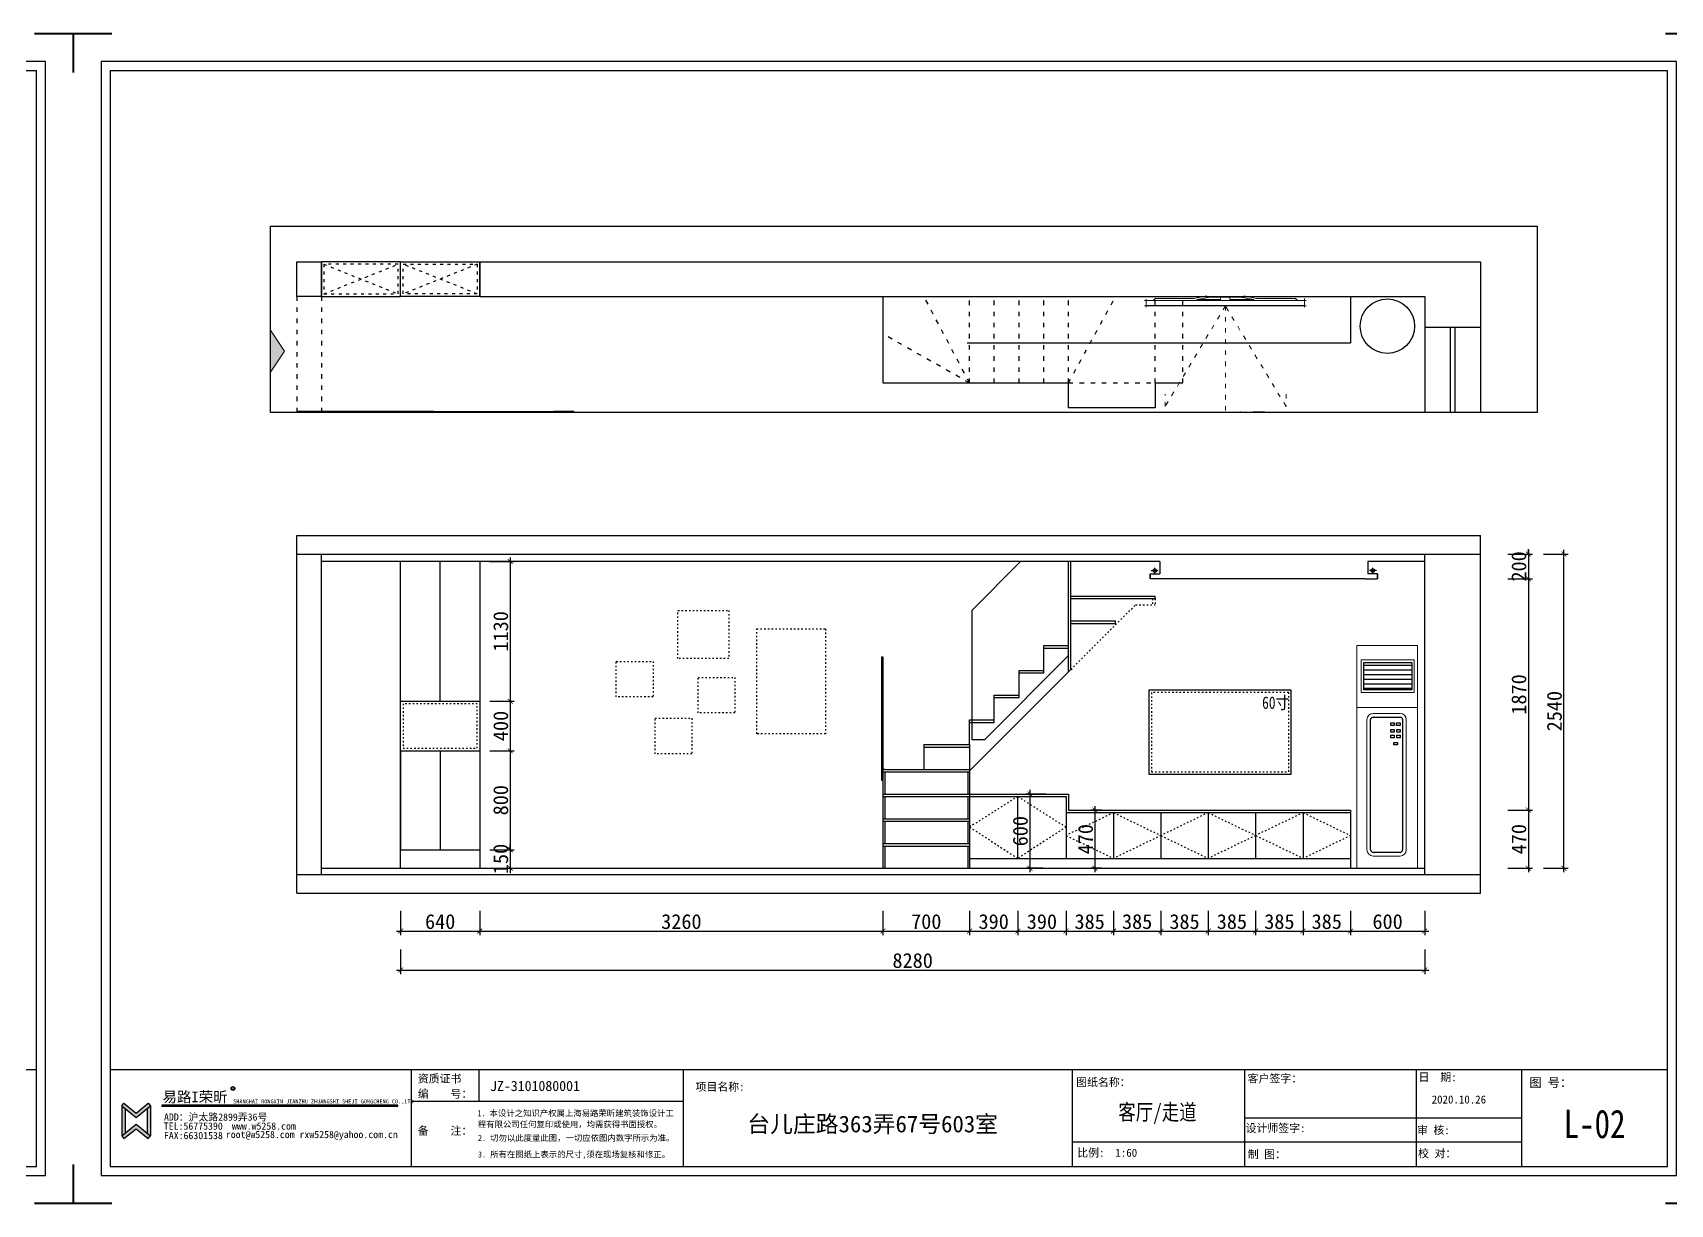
# Model space of a CAD drawing. Header units: millimetres. Extents: x -58733 to 427521, y -235734 to 553534.
# Drawn here: x 400814 to 414053, y -205710 to -196240 of the extents above; entities that cross this region are included whole.
import ezdxf
from ezdxf.xclip import XClip

# ---------------------------------------------------------------- set-up
doc = ezdxf.new("R2010")
doc.units = ezdxf.units.MM
doc.header["$XCLIPFRAME"] = 0
doc.linetypes.add('ACAD_ISO03W100', pattern=[30, 12, -18])
for name, color, linetype in [('00-墙体', 7, 'Continuous'), ('02-活动家具', 1, 'Continuous'), ('图框', 251, 'Continuous'), ('目录文字', 8, 'Continuous')]:
    doc.layers.add(name, color=color, linetype=linetype)
for name, color, linetype, lineweight in [('0－图框', 8, 'Continuous', 0), ('P★10 文字说明', 32, 'Continuous', 0), ('P－墙体', 255, 'Continuous', 15), ('P－标注文字', 4, 'Continuous', 15), ('墙体', 7, 'Continuous', 30), ('立面内线', 1, 'Continuous', 18)]:
    doc.layers.add(name, color=color, linetype=linetype, lineweight=lineweight)
doc.styles.add('-仿宋_GB2312', font='simsun.ttc', dxfattribs={"width": 0.8})
doc.styles.get("Standard").update_dxf_attribs({"font": 'simsun.ttc'})
doc.styles.add('YQ_DIM', font='SUPEROS.SHX', dxfattribs={"width": 0.8, "bigfont": 'HZDX.SHX'})
doc.styles.add('宋体', font='simsun.ttc', dxfattribs={"height": 120})
doc.styles.add('编号', font='ARCHSTYL.SHX', dxfattribs={"width": 0.8})
doc.styles.add('英文', font='simhei.ttf')
doc.styles.add('黑体', font='simhei.ttf')
doc.dimstyles.new('1', dxfattribs={"dimscale": 33, "dimtxt": 3, "dimasz": 1.2, "dimexe": 1, "dimexo": 1, "dimgap": 0.5, "dimtad": 1, "dimdec": 0, "dimrnd": 5, "dimdsep": 46, "dimtxsty": '宋体', "dimblk": 'ARCHTICK', "dimcen": 0.5, "dimdle": 1, "dimclrd": 251, "dimclre": 252, "dimclrt": 2, "dimadec": 0, "dimazin": 0, "dimtfac": 1, "dimtdec": 0, "dimtix": 1, "dimtmove": 2, "dimatfit": 3, "dimldrblk": 'DOT', "dimfxl": 5, "dimfxlon": 1, "dimlwd": -1, "dimlwe": -1, "dimarcsym": 0})

# ---------------------------------------------------------------- blocks, each defined once
blk = doc.blocks.new('A$C79D64CA1')
at = {"layer": '0－图框'}
blk.add_hatch(color=6, dxfattribs=at).paths.add_polyline_path([(378, 227), (284, 227), (284, 151), (95, 151), (95, 227), (0, 227), (189, 353)])
at = {"layer": '0－图框', "color": 6}
for p, q in [((189, 353), (0, 227)), ((378, 227), (189, 353)), ((95, 227), (0, 227)), ((378, 227), (284, 227))]:
    blk.add_line(p, q, dxfattribs=at)
blk.add_lwpolyline([(95, 227), (95, 151), (284, 151), (284, 227)], dxfattribs=at)
for points in [[(284, 120), (95, 120), (95, 69), (284, 69)], [(284, 38), (95, 38), (95, 0), (284, 0)]]:
    blk.add_lwpolyline(points, close=True, dxfattribs=at)
blk = doc.blocks.new('gsdfgfsdg')
at = {"layer": '0－图框', "color": 7, "xscale": -1, "rotation": 270}
blk.add_blockref('A$C79D64CA1', (-31077, -43831), dxfattribs=at)
at = {"layer": '0－图框', "color": 7, "insert": (-31178, -43656), "char_height": 125, "width": 1449.58, "attachment_point": 5, "rotation": 270}
blk.add_mtext('{\\fArial|b0|i0|c0|p32;Entrance}', dxfattribs=at)
blk = doc.blocks.new('zw$D427')
at = {"lineweight": 15}
for p, q in [((69, 1810), (0, 1810)), ((0, 1765), (1307, 1765)), ((12, 1819), (12, 1754)), ((69, 1810), (90, 1828)), ((80, 1825), (399, 1825)), ((502, 1847), (399, 1825)), ((801, 1847), (905, 1825)), ((1224, 1825), (905, 1825)), ((1235, 1810), (1214, 1828)), ((1307, 1810), (1235, 1810)), ((1292, 1755), (1292, 1824))]:
    blk.add_line(p, q, dxfattribs=at)
at = {"color": 251, "lineweight": 5, "true_color": 0x5a5a5a}
for p, q in [((1292, 1769), (12, 1769)), ((1235, 1810), (69, 1810)), ((422, 1816), (532, 1837)), ((614, 1816), (422, 1816)), ((532, 1837), (772, 1837)), ((614, 1837), (614, 1816)), ((690, 1816), (690, 1837)), ((882, 1816), (690, 1816)), ((772, 1837), (882, 1816))]:
    blk.add_line(p, q, dxfattribs=at)
at = {"color": 250, "linetype": 'ACAD_ISO03W100', "lineweight": 0, "ltscale": 3}
for points in [[(1143, 1053), (1143, 953), (653, 1765), (166, 952), (166, 1052)], [(653, 1765), (653, 0), (586, 150)], [(653, 0), (721, 150)]]:
    blk.add_lwpolyline(points, dxfattribs=at)
at = {"lineweight": 15}
blk.add_lwpolyline([(831, 1842), (652, 1842), (473, 1842)], dxfattribs=at)
blk = doc.blocks.new('家具布置图')
for p, q in [((165474.7, -200360.6), (165474.7, -192270.6)), ((165474.7, -192270.6), (166004.7, -192270.6)), ((166004.7, -192720.6), (166004.7, -192270.6)), ((165754.7, -200360.6), (165754.7, -192720.6)), ((165754.7, -192720.6), (166004.7, -192720.6)), ((166684.7, -199600.6), (167144.7, -199600.6)), ((166684.7, -199600.6), (166684.7, -199760.6)), ((167144.7, -199760.6), (166684.7, -199760.6)), ((165754.7, -200360.6), (165474.7, -200360.6)), ((166684.7, -200733), (166684.7, -201840.6)), ((166684.7, -200733), (166984.7, -200733)), ((165474.7, -201840.6), (165474.7, -201640.6)), ((165754.7, -201640.6), (165474.7, -201640.6)), ((165754.7, -201640.6), (165754.7, -201840.6)), ((165754.7, -201840.6), (165474.7, -201840.6)), ((166684.7, -201840.6), (168914.7, -201840.6))]:
    blk.add_line(p, q)
at = {"color": 12}
for p, q in [((166004.7, -192270.6), (167994.7, -192270.6)), ((166004.7, -192720.6), (167994.7, -192720.6)), ((165754.7, -193320.6), (166129.7, -193320.6))]:
    blk.add_line(p, q, dxfattribs=at)
at = {"color": 1}
blk.add_circle((165995.5, -193022.4), 220, dxfattribs=at)
at = {"layer": '00-墙体', "color": 42}
for p, q in [((166004.7, -192475.6), (167994.7, -192475.6)), ((166004.7, -192515.6), (167994.7, -192515.6))]:
    blk.add_line(p, q, dxfattribs=at)
at = {"layer": '02-活动家具'}
for p, q in [((166129.7, -196420.6), (166129.7, -193320.6)), ((166454.7, -194900.6), (166454.7, -194675.6)), ((166454.7, -194900.6), (166654.7, -194900.6)), ((166654.7, -194900.6), (166654.7, -195600.6)), ((166454.7, -197100.6), (166454.7, -195600.6)), ((166654.7, -195600.6), (166454.7, -195600.6)), ((165754.7, -197100.6), (166454.7, -197100.6)), ((166684.7, -200733), (166684.7, -199760.6))]:
    blk.add_line(p, q, dxfattribs=at)
at = {"layer": '02-活动家具', "color": 8, "linetype": 'ACAD_ISO03W100', "ltscale": 3}
for p, q in [((166454.7, -194675.6), (165754.7, -194675.6)), ((166454.7, -194900.6), (165754.7, -194900.6)), ((166454.7, -195600.6), (166454.7, -194900.6)), ((166454.7, -195600.6), (165754.7, -195219.3)), ((166454.7, -195600.6), (165754.7, -195600.6)), ((166454.7, -195800.6), (165754.7, -195800.6)), ((166454.7, -196000.6), (165754.7, -196000.6)), ((166454.7, -196200.6), (165754.7, -196200.6)), ((166454.7, -196400.6), (165754.7, -196400.6)), ((166454.7, -196400.6), (165754.7, -196769.5)), ((166454.7, -196400.6), (166058.6, -197100.6)), ((165754.7, -201640.6), (166684.7, -201640.6)), ((165754.7, -201840.6), (166684.7, -201840.6))]:
    blk.add_line(p, q, dxfattribs=at)
at = {"layer": '02-活动家具', "color": 251, "linetype": 'ACAD_ISO03W100', "ltscale": 2}
for p, q in [((165494.7, -200380.6), (165734.7, -200980.6)), ((165734.7, -200380.6), (165494.7, -200980.6)), ((165494.7, -201620.6), (165734.7, -201020.6)), ((165734.7, -201620.6), (165494.7, -201020.6))]:
    blk.add_line(p, q, dxfattribs=at)
at = {"layer": '02-活动家具'}
for points in [[(165754.7, -201000.6), (165474.7, -201000.6), (165474.7, -200360.6), (165754.7, -200360.6)], [(165754.7, -201000.6), (165474.7, -201000.6), (165474.7, -201640.6), (165754.7, -201640.6)]]:
    blk.add_lwpolyline(points, close=True, dxfattribs=at)
at = {"layer": '02-活动家具', "color": 251, "linetype": 'ACAD_ISO03W100', "ltscale": 2}
for points in [[(165734.7, -200980.6), (165494.7, -200980.6), (165494.7, -200380.6), (165734.7, -200380.6)], [(165734.7, -201020.6), (165494.7, -201020.6), (165494.7, -201620.6), (165734.7, -201620.6)]]:
    blk.add_lwpolyline(points, close=True, dxfattribs=at)
at = {"layer": '02-活动家具', "rotation": 90}
blk.add_blockref('zw$D427', (167596.9, -194984.9), dxfattribs=at)
at = {"layer": 'P－墙体', "rotation": 90}
blk.add_blockref('gsdfgfsdg', (122554.5, -171214.5), dxfattribs=at)
at = {"layer": 'P★10 文字说明', "insert": (166675.7, -194011.4), "char_height": 98.28, "attachment_point": 1, "line_spacing_factor": 0.8, "style": '编号'}
blk.add_mtext('LIVING ROOM\\P{\\Fￎￄￗￖ;\\W1;客厅}', dxfattribs=at)
blk = doc.blocks.new('图框1比60')
h = blk.add_hatch(color=8)
edge = h.paths.add_edge_path()
edge.add_ellipse((163710, 45505), major_axis=(-0.2, 29.4), ratio=1, start_angle=269.6878, end_angle=449.6878)
edge.add_ellipse((163710, 45505), major_axis=(-0.2, 29.4), ratio=1, start_angle=89.5622, end_angle=269.5622)
edge = h.paths.add_edge_path(flags=16)
edge.add_ellipse((163710, 45505), major_axis=(0, 24.9), ratio=1, start_angle=269.966, end_angle=449.966)
edge.add_ellipse((163710, 45505), major_axis=(0, 24.9), ratio=1, start_angle=89.8872, end_angle=269.8872)
h = blk.add_hatch(color=8)
h.paths.add_polyline_path([(162213, 45056), (162434, 45236), (162401, 45277), (162213, 45124), (162025, 45277), (161992, 45236)])
h.paths.add_polyline_path([(162213, 44882), (162401, 44729), (162434, 44770), (162213, 44950), (161992, 44770), (162025, 44729)])
h = blk.add_hatch(color=8)
h.paths.add_polyline_path([(162044, 45193), (161992, 45236), (161992, 44770), (162044, 44813)])
h.paths.add_polyline_path([(162434, 45236), (162381, 45193), (162381, 44813), (162434, 44770)])
blk.add_hatch(color=8).paths.add_polyline_path([(162610, 45245), (162610, 45227), (166263, 45227), (166263, 45245)])
at = {"layer": '目录文字'}
h = blk.add_hatch(color=8, dxfattribs=at)
edge = h.paths.add_edge_path()
edge.add_ellipse((163710, 45505), major_axis=(-0.2, 29.4), ratio=1, start_angle=89.5622, end_angle=269.5622)
edge.add_ellipse((163710, 45505), major_axis=(-0.2, 29.4), ratio=1, start_angle=269.6621, end_angle=449.6621)
edge = h.paths.add_edge_path(flags=16)
edge.add_ellipse((163710, 45505), major_axis=(0, 24.9), ratio=1, start_angle=90.0288, end_angle=270.0288, ccw=False)
edge.add_ellipse((163710, 45505), major_axis=(0, 24.9), ratio=1, start_angle=-89.8872, end_angle=90.1128, ccw=False)
h.paths.add_polyline_path([(163689, 45539), (163733, 45539), (163733, 45472), (163689, 45472)], flags=9)
at = {"color": 8}
for p, q in [((176692, 45797), (176692, 44297)), ((161992, 45236), (162025, 45277)), ((161992, 45236), (161992, 44770)), ((161992, 45236), (162213, 45056)), ((162025, 45277), (162213, 45124)), ((162044, 45193), (162044, 44813)), ((162213, 45124), (162401, 45277)), ((162213, 45056), (162434, 45236)), ((162381, 45193), (162381, 44813)), ((162401, 45277), (162434, 45236)), ((162434, 45236), (162434, 44770)), ((166263, 45245), (162610, 45245)), ((166263, 45227), (162610, 45227)), ((166263, 45227), (166263, 45245)), ((161992, 44770), (162213, 44950)), ((162025, 44729), (162213, 44882)), ((162213, 44950), (162434, 44770)), ((162213, 44882), (162401, 44729)), ((161992, 44770), (162025, 44729)), ((162401, 44729), (162434, 44770))]:
    blk.add_line(p, q, dxfattribs=at)
blk.add_ellipse((163710, 45505, 0), major_axis=(0.1, 29.4), ratio=1, start_param=1.575118209033049, end_param=7.858303516212636, dxfattribs=at)
at = {"layer": '图框', "color": 121}
for p, q in [((161670, 61389), (161670, 44157)), ((186038, 61389), (161670, 61389)), ((186038, 44157), (186038, 61389)), ((161670, 44157), (186038, 44157))]:
    blk.add_line(p, q, dxfattribs=at)
at = {"layer": '图框', "color": 8}
for p, q in [((161809, 61249), (161809, 44297)), ((161809, 61249), (161809, 45797)), ((161809, 61249), (185898, 61249)), ((185898, 44297), (185898, 61249)), ((185898, 45797), (185898, 61249)), ((161809, 45797), (185898, 45797)), ((161809, 45797), (185898, 45797)), ((166465, 45797), (166465, 44297)), ((167511, 45797), (167511, 45305)), ((170675, 45797), (170675, 44297)), ((176692, 45797), (176692, 44297)), ((179360, 44297), (179360, 45797)), ((182010, 45797), (182010, 44297)), ((183644, 44297), (183644, 45797)), ((170675, 45305), (166465, 45305)), ((182010, 45047), (179360, 45047)), ((183644, 45047), (182010, 45047)), ((179360, 44672), (176692, 44672)), ((182010, 44672), (179360, 44672)), ((183644, 44672), (182010, 44672)), ((161809, 44297), (185898, 44297))]:
    blk.add_line(p, q, dxfattribs=at)
at = {"layer": '图框', "color": 121, "const_width": 28.3}
for points in [[(161841, 61818), (161241, 61818), (161241, 61217)], [(185866, 61818), (186467, 61818), (186467, 61217)], [(161841, 43728), (161241, 43728), (161241, 44329)], [(185866, 43728), (186467, 43728), (186467, 44329)]]:
    blk.add_lwpolyline(points, dxfattribs=at)
at = {"layer": '目录文字', "color": 8}
blk.add_line((162610, 45245), (162610, 45227), dxfattribs=at)
blk.add_ellipse((163710, 45505, 0), major_axis=(0.4, 24.9), ratio=1, start_param=1.571448490114663, end_param=7.854633797294249, dxfattribs=at)
for s, height, style, width, p in [('资质证书', 123.8, '宋体', 0.999898, (166569, 45595)), ('项目名称:', 123.3, '黑体', 0.999898, (170866, 45468)), ('图纸名称：', 123.3, '黑体', 0.999898, (176753, 45540)), ('客户签字：', 123.8, '宋体', 0.999898, (179405, 45596)), ('日  期:', 123.8, '宋体', 0.999898, (182048, 45618)), ('图 号：', 139.1, '宋体', 0.999898, (183761, 45526)), ('易路I荣昕', 164.1, '黑体', 0.999898, (162621, 45292)), ('R', 44.9, 'YQ_DIM', 0.8, (163698, 45483, 0)), ('编    号：', 123.8, '宋体', 0.999898, (166569, 45359)), ('2020.10.26', 123.8, '宋体', 0.999898, (182251, 45272)), ('ADD：沪太路2899弄36号', 111.72, '英文', 0.999898, (162644, 45007)), ('SHANGHAI RONGXIN JIANZHU ZHUANGSHI SHEJI GONGCHENG CO.,LTD', 61.54, '英文', 0.999898, (163713, 45273)), ('1. 本设计之知识产权属上海易路荣昕建筑装饰设计工', 92.51, '黑体', 0.999898, (167491, 45076)), ('台儿庄路363弄67号603室', 258.72, '宋体', 0.999898, (171666, 44826)), ('TEL:56775390', 111.72, '英文', 0.999898, (162641, 44867)), ('FAX:66301538', 111.72, '英文', 0.999898, (162642, 44721)), ('root@w5258.com rxw5258@yahoo.com.cn', 111.72, '英文', 0.999898, (163600, 44737)), ('www.w5258.com', 111.72, '英文', 0.999898, (163695, 44867)), ('备    注：', 123.8, '宋体', 0.999898, (166569, 44788)), ('程有限公司任何复印或使用，均需获得书面授权。', 92.51, '黑体', 0.999898, (167498, 44904)), ('设计师签字:', 123.8, '宋体', 0.999898, (179372, 44829)), ('审 核:', 123.8, '宋体', 0.999898, (182025, 44798)), ('2. 切勿以此度量此图，一切应依图内数字所示为准。', 92.51, '黑体', 0.999898, (167500, 44693)), ('比例:  1:60', 123.8, '宋体', 0.999898, (176769, 44448)), ('校 对：', 123.8, '宋体', 0.999898, (182041, 44438)), ('3. 所有在图纸上表示的尺寸,须在现场复核和修正。', 92.51, '黑体', 0.999898, (167500, 44438)), ('制 图：', 123.8, '宋体', 0.999898, (179407, 44425))]:
    blk.add_text(s, height=height, dxfattribs=dict(at, style=style, width=width)).set_placement(p)
at = {"layer": '目录文字', "width": 1}
blk.add_text('JZ-3101080001', height=157.18, dxfattribs=at).set_placement((167687, 45465))
blk = doc.blocks.new('A$C428B26A6')
at = {"color": 251}
for p, q in [((55, 1664), (444, 1664)), ((55, 1442), (55, 1664)), ((55, 1642), (444, 1642)), ((55, 1605), (444, 1605)), ((444, 1664), (444, 1442)), ((55, 1567), (444, 1567)), ((55, 1530), (444, 1530)), ((55, 1492), (444, 1492)), ((55, 1455), (444, 1455)), ((444, 1442), (55, 1442)), ((111, 149), (111, 1202)), ((131, 1222), (349, 1222)), ((369, 1202), (369, 149)), ((274, 1177), (301, 1177)), ((274, 1155), (274, 1177)), ((301, 1155), (274, 1155)), ((274, 1123), (301, 1123)), ((274, 1101), (274, 1123)), ((301, 1101), (274, 1101)), ((274, 1076), (301, 1076)), ((274, 1054), (274, 1076)), ((301, 1177), (301, 1155)), ((301, 1123), (301, 1101)), ((301, 1076), (301, 1054)), ((321, 1177), (349, 1177)), ((321, 1155), (321, 1177)), ((349, 1155), (321, 1155)), ((323, 1123), (350, 1123)), ((323, 1101), (323, 1123)), ((350, 1101), (323, 1101)), ((323, 1076), (350, 1076)), ((323, 1054), (323, 1076)), ((349, 1177), (349, 1155)), ((350, 1123), (350, 1101)), ((350, 1076), (350, 1054)), ((301, 1054), (274, 1054)), ((300, 1018), (327, 1018)), ((300, 997), (300, 1018)), ((327, 997), (300, 997)), ((350, 1054), (323, 1054)), ((327, 1018), (327, 997)), ((349, 129), (131, 129))]:
    blk.add_line(p, q, dxfattribs=at)
for centre, start, end in [((131, 1202), 90, 180), ((349, 1202), 0, 90), ((131, 149), 180, 270), ((349, 149), 270, 0)]:
    blk.add_arc(centre, 20, start, end, dxfattribs=at)
at = {"layer": '立面内线'}
for p, q in [((489, 1800), (0, 1800)), ((0, 0), (0, 1800)), ((489, 0), (489, 1800)), ((35, 1684), (464, 1684)), ((35, 1422), (35, 1684)), ((464, 1684), (464, 1422)), ((464, 1422), (35, 1422)), ((489, 1300), (0, 1300)), ((81, 149), (81, 1202)), ((131, 1252), (349, 1252)), ((399, 1202), (399, 149)), ((0, 0), (489, 0)), ((349, 99), (131, 99))]:
    blk.add_line(p, q, dxfattribs=at)
for centre, start, end in [((131, 1202), 90, 180), ((349, 1202), 0, 90), ((131, 149), 180, 270), ((349, 149), 270, 0)]:
    blk.add_arc(centre, 50, start, end, dxfattribs=at)
blk = doc.blocks.new('_ArchTick')
at = {"color": 0, "linetype": 'ByBlock', "const_width": 0.15}
blk.add_lwpolyline([(-0.5, -0.5), (0.5, 0.5)], dxfattribs=at)
blk = doc.blocks.new('*D1302')
at = {"color": 252}
for p, q in [((403788, -203337), (403788, -203535)), ((404428, -203337), (404428, -203535))]:
    blk.add_line(p, q, dxfattribs=at)
at = {"color": 251}
blk.add_line((403755, -203502), (404461, -203502), dxfattribs=at)
at = {"layer": 'Defpoints', "color": 0}
for p in [(403788, -202994), (404428, -202994), (404428, -203502)]:
    blk.add_point(p, dxfattribs=at)
at = {"color": 251, "linetype": 'ByBlock', "xscale": 39.6, "yscale": 39.6, "zscale": 39.6, "rotation": 180}
blk.add_blockref('_ArchTick', (403788, -203502), dxfattribs=at)
at = {"color": 251, "linetype": 'ByBlock', "xscale": 39.6, "yscale": 39.6, "zscale": 39.6}
blk.add_blockref('_ArchTick', (404428, -203502), dxfattribs=at)
at = {"color": 2, "insert": (404108, -203426), "char_height": 120, "attachment_point": 5, "style": '宋体'}
blk.add_mtext('640', dxfattribs=at)
blk = doc.blocks.new('_Dot')
at = {"color": 0, "linetype": 'ByBlock', "lineweight": -2}
blk.add_line((-0.5, 0), (-1, 0), dxfattribs=at)
at = {"color": 0, "linetype": 'ByBlock', "const_width": 0.5}
blk.add_lwpolyline([(-0.25, 0, 1), (0.25, 0, 1)], format="xyb", close=True, dxfattribs=at)
blk = doc.blocks.new('*D1303')
at = {"color": 252}
for p, q in [((404428, -203337), (404428, -203535)), ((407688, -203337), (407688, -203535))]:
    blk.add_line(p, q, dxfattribs=at)
at = {"color": 251}
blk.add_line((404395, -203502), (407721, -203502), dxfattribs=at)
at = {"layer": 'Defpoints', "color": 0}
for p in [(404428, -202994), (407688, -202994), (407688, -203502)]:
    blk.add_point(p, dxfattribs=at)
at = {"color": 251, "linetype": 'ByBlock', "xscale": 39.6, "yscale": 39.6, "zscale": 39.6, "rotation": 180}
blk.add_blockref('_ArchTick', (404428, -203502), dxfattribs=at)
at = {"color": 251, "linetype": 'ByBlock', "xscale": 39.6, "yscale": 39.6, "zscale": 39.6}
blk.add_blockref('_ArchTick', (407688, -203502), dxfattribs=at)
at = {"color": 2, "insert": (406058, -203426), "char_height": 120, "attachment_point": 5, "style": '宋体'}
blk.add_mtext('3260', dxfattribs=at)
blk = doc.blocks.new('*D1304')
at = {"color": 252}
for p, q in [((407688, -203337), (407688, -203535)), ((408388, -203337), (408388, -203535))]:
    blk.add_line(p, q, dxfattribs=at)
at = {"color": 251}
blk.add_line((407655, -203502), (408421, -203502), dxfattribs=at)
at = {"layer": 'Defpoints', "color": 0}
for p in [(407688, -202994), (408388, -202994), (408388, -203502)]:
    blk.add_point(p, dxfattribs=at)
at = {"color": 251, "linetype": 'ByBlock', "xscale": 39.6, "yscale": 39.6, "zscale": 39.6, "rotation": 180}
blk.add_blockref('_ArchTick', (407688, -203502), dxfattribs=at)
at = {"color": 251, "linetype": 'ByBlock', "xscale": 39.6, "yscale": 39.6, "zscale": 39.6}
blk.add_blockref('_ArchTick', (408388, -203502), dxfattribs=at)
at = {"color": 2, "insert": (408038, -203426), "char_height": 120, "attachment_point": 5, "style": '宋体'}
blk.add_mtext('700', dxfattribs=at)
blk = doc.blocks.new('*D1305')
at = {"color": 252}
for p, q in [((408388, -203337), (408388, -203535)), ((408778, -203337), (408778, -203535))]:
    blk.add_line(p, q, dxfattribs=at)
at = {"color": 251}
blk.add_line((408355, -203502), (408811, -203502), dxfattribs=at)
at = {"layer": 'Defpoints', "color": 0}
for p in [(408778, -202814), (408388, -202994), (408778, -203502)]:
    blk.add_point(p, dxfattribs=at)
at = {"color": 251, "linetype": 'ByBlock', "xscale": 39.6, "yscale": 39.6, "zscale": 39.6, "rotation": 180}
blk.add_blockref('_ArchTick', (408388, -203502), dxfattribs=at)
at = {"color": 251, "linetype": 'ByBlock', "xscale": 39.6, "yscale": 39.6, "zscale": 39.6}
blk.add_blockref('_ArchTick', (408778, -203502), dxfattribs=at)
at = {"color": 2, "insert": (408583, -203426), "char_height": 120, "attachment_point": 5, "style": '宋体'}
blk.add_mtext('390', dxfattribs=at)
blk = doc.blocks.new('*D1306')
at = {"color": 252}
for p, q in [((408778, -203337), (408778, -203535)), ((409168, -203337), (409168, -203535))]:
    blk.add_line(p, q, dxfattribs=at)
at = {"color": 251}
blk.add_line((408745, -203502), (409201, -203502), dxfattribs=at)
at = {"layer": 'Defpoints', "color": 0}
for p in [(408778, -202814), (409168, -202856), (409168, -203502)]:
    blk.add_point(p, dxfattribs=at)
at = {"color": 251, "linetype": 'ByBlock', "xscale": 39.6, "yscale": 39.6, "zscale": 39.6, "rotation": 180}
blk.add_blockref('_ArchTick', (408778, -203502), dxfattribs=at)
at = {"color": 251, "linetype": 'ByBlock', "xscale": 39.6, "yscale": 39.6, "zscale": 39.6}
blk.add_blockref('_ArchTick', (409168, -203502), dxfattribs=at)
at = {"color": 2, "insert": (408973, -203426), "char_height": 120, "attachment_point": 5, "style": '宋体'}
blk.add_mtext('390', dxfattribs=at)
blk = doc.blocks.new('*D1307')
at = {"color": 252}
for p, q in [((409168, -203337), (409168, -203535)), ((409551, -203337), (409551, -203535))]:
    blk.add_line(p, q, dxfattribs=at)
at = {"color": 251}
blk.add_line((409135, -203502), (409584, -203502), dxfattribs=at)
at = {"layer": 'Defpoints', "color": 0}
for p in [(409551, -202814), (409168, -202856), (409551, -203502)]:
    blk.add_point(p, dxfattribs=at)
at = {"color": 251, "linetype": 'ByBlock', "xscale": 39.6, "yscale": 39.6, "zscale": 39.6, "rotation": 180}
blk.add_blockref('_ArchTick', (409168, -203502), dxfattribs=at)
at = {"color": 251, "linetype": 'ByBlock', "xscale": 39.6, "yscale": 39.6, "zscale": 39.6}
blk.add_blockref('_ArchTick', (409551, -203502), dxfattribs=at)
at = {"color": 2, "insert": (409359, -203426), "char_height": 120, "attachment_point": 5, "style": '宋体'}
blk.add_mtext('385', dxfattribs=at)
blk = doc.blocks.new('*D1308')
at = {"color": 252}
for p, q in [((409551, -203337), (409551, -203535)), ((409934, -203337), (409934, -203535))]:
    blk.add_line(p, q, dxfattribs=at)
at = {"color": 251}
blk.add_line((409518, -203502), (409967, -203502), dxfattribs=at)
at = {"layer": 'Defpoints', "color": 0}
for p in [(409551, -202814), (409934, -202849), (409934, -203502)]:
    blk.add_point(p, dxfattribs=at)
at = {"color": 251, "linetype": 'ByBlock', "xscale": 39.6, "yscale": 39.6, "zscale": 39.6, "rotation": 180}
blk.add_blockref('_ArchTick', (409551, -203502), dxfattribs=at)
at = {"color": 251, "linetype": 'ByBlock', "xscale": 39.6, "yscale": 39.6, "zscale": 39.6}
blk.add_blockref('_ArchTick', (409934, -203502), dxfattribs=at)
at = {"color": 2, "insert": (409743, -203426), "char_height": 120, "attachment_point": 5, "style": '宋体'}
blk.add_mtext('385', dxfattribs=at)
blk = doc.blocks.new('*D1309')
at = {"color": 252}
for p, q in [((409934, -203337), (409934, -203535)), ((410318, -203337), (410318, -203535))]:
    blk.add_line(p, q, dxfattribs=at)
at = {"color": 251}
blk.add_line((409901, -203502), (410351, -203502), dxfattribs=at)
at = {"layer": 'Defpoints', "color": 0}
for p in [(410318, -202791), (409934, -202849), (410318, -203502)]:
    blk.add_point(p, dxfattribs=at)
at = {"color": 251, "linetype": 'ByBlock', "xscale": 39.6, "yscale": 39.6, "zscale": 39.6, "rotation": 180}
blk.add_blockref('_ArchTick', (409934, -203502), dxfattribs=at)
at = {"color": 251, "linetype": 'ByBlock', "xscale": 39.6, "yscale": 39.6, "zscale": 39.6}
blk.add_blockref('_ArchTick', (410318, -203502), dxfattribs=at)
at = {"color": 2, "insert": (410126, -203426), "char_height": 120, "attachment_point": 5, "style": '宋体'}
blk.add_mtext('385', dxfattribs=at)
blk = doc.blocks.new('*D1310')
at = {"color": 252}
for p, q in [((410318, -203337), (410318, -203535)), ((410701, -203337), (410701, -203535))]:
    blk.add_line(p, q, dxfattribs=at)
at = {"color": 251}
blk.add_line((410285, -203502), (410734, -203502), dxfattribs=at)
at = {"layer": 'Defpoints', "color": 0}
for p in [(410318, -202791), (410701, -202814), (410701, -203502)]:
    blk.add_point(p, dxfattribs=at)
at = {"color": 251, "linetype": 'ByBlock', "xscale": 39.6, "yscale": 39.6, "zscale": 39.6, "rotation": 180}
blk.add_blockref('_ArchTick', (410318, -203502), dxfattribs=at)
at = {"color": 251, "linetype": 'ByBlock', "xscale": 39.6, "yscale": 39.6, "zscale": 39.6}
blk.add_blockref('_ArchTick', (410701, -203502), dxfattribs=at)
at = {"color": 2, "insert": (410509, -203426), "char_height": 120, "attachment_point": 5, "style": '宋体'}
blk.add_mtext('385', dxfattribs=at)
blk = doc.blocks.new('*D1311')
at = {"color": 252}
for p, q in [((410701, -203337), (410701, -203535)), ((411084, -203337), (411084, -203535))]:
    blk.add_line(p, q, dxfattribs=at)
at = {"color": 251}
blk.add_line((410668, -203502), (411117, -203502), dxfattribs=at)
at = {"layer": 'Defpoints', "color": 0}
for p in [(410701, -202814), (411084, -202814), (411084, -203502)]:
    blk.add_point(p, dxfattribs=at)
at = {"color": 251, "linetype": 'ByBlock', "xscale": 39.6, "yscale": 39.6, "zscale": 39.6, "rotation": 180}
blk.add_blockref('_ArchTick', (410701, -203502), dxfattribs=at)
at = {"color": 251, "linetype": 'ByBlock', "xscale": 39.6, "yscale": 39.6, "zscale": 39.6}
blk.add_blockref('_ArchTick', (411084, -203502), dxfattribs=at)
at = {"color": 2, "insert": (410893, -203426), "char_height": 120, "attachment_point": 5, "style": '宋体'}
blk.add_mtext('385', dxfattribs=at)
blk = doc.blocks.new('*D1312')
at = {"color": 252}
for p, q in [((411084, -203337), (411084, -203535)), ((411468, -203337), (411468, -203535))]:
    blk.add_line(p, q, dxfattribs=at)
at = {"color": 251}
blk.add_line((411051, -203502), (411501, -203502), dxfattribs=at)
at = {"layer": 'Defpoints', "color": 0}
for p in [(411084, -202814), (411468, -202814), (411468, -203502)]:
    blk.add_point(p, dxfattribs=at)
at = {"color": 251, "linetype": 'ByBlock', "xscale": 39.6, "yscale": 39.6, "zscale": 39.6, "rotation": 180}
blk.add_blockref('_ArchTick', (411084, -203502), dxfattribs=at)
at = {"color": 251, "linetype": 'ByBlock', "xscale": 39.6, "yscale": 39.6, "zscale": 39.6}
blk.add_blockref('_ArchTick', (411468, -203502), dxfattribs=at)
at = {"color": 2, "insert": (411276, -203426), "char_height": 120, "attachment_point": 5, "style": '宋体'}
blk.add_mtext('385', dxfattribs=at)
blk = doc.blocks.new('*D1313')
at = {"color": 252}
for p, q in [((411468, -203337), (411468, -203535)), ((412068, -203337), (412068, -203535))]:
    blk.add_line(p, q, dxfattribs=at)
at = {"color": 251}
blk.add_line((411435, -203502), (412101, -203502), dxfattribs=at)
at = {"layer": 'Defpoints', "color": 0}
for p in [(411468, -202814), (412068, -202846), (412068, -203502)]:
    blk.add_point(p, dxfattribs=at)
at = {"color": 251, "linetype": 'ByBlock', "xscale": 39.6, "yscale": 39.6, "zscale": 39.6, "rotation": 180}
blk.add_blockref('_ArchTick', (411468, -203502), dxfattribs=at)
at = {"color": 251, "linetype": 'ByBlock', "xscale": 39.6, "yscale": 39.6, "zscale": 39.6}
blk.add_blockref('_ArchTick', (412068, -203502), dxfattribs=at)
at = {"color": 2, "insert": (411768, -203426), "char_height": 120, "attachment_point": 5, "style": '宋体'}
blk.add_mtext('600', dxfattribs=at)
blk = doc.blocks.new('*D1314')
at = {"color": 252}
for p, q in [((403788, -203652), (403788, -203850)), ((412068, -203652), (412068, -203850))]:
    blk.add_line(p, q, dxfattribs=at)
at = {"color": 251}
blk.add_line((403755, -203817), (412101, -203817), dxfattribs=at)
at = {"layer": 'Defpoints', "color": 0}
for p in [(403788, -202994), (412068, -202994), (412068, -203817)]:
    blk.add_point(p, dxfattribs=at)
at = {"color": 251, "linetype": 'ByBlock', "xscale": 39.6, "yscale": 39.6, "zscale": 39.6, "rotation": 180}
blk.add_blockref('_ArchTick', (403788, -203817), dxfattribs=at)
at = {"color": 251, "linetype": 'ByBlock', "xscale": 39.6, "yscale": 39.6, "zscale": 39.6}
blk.add_blockref('_ArchTick', (412068, -203817), dxfattribs=at)
at = {"color": 2, "insert": (407928, -203741), "char_height": 120, "attachment_point": 5, "style": '宋体'}
blk.add_mtext('8280', dxfattribs=at)
blk = doc.blocks.new('*D1315')
at = {"color": 251}
for p, q in [((412906, -200454), (412906, -200415)), ((412906, -200421), (412906, -200687)), ((412906, -200654), (412906, -200694))]:
    blk.add_line(p, q, dxfattribs=at)
at = {"color": 252}
for p, q in [((412741, -200454), (412939, -200454)), ((412741, -200654), (412939, -200654))]:
    blk.add_line(p, q, dxfattribs=at)
at = {"layer": 'Defpoints', "color": 0}
for p in [(411432, -200454), (411432, -200654), (412906, -200654)]:
    blk.add_point(p, dxfattribs=at)
at = {"color": 251, "linetype": 'ByBlock', "xscale": 39.6, "yscale": 39.6, "zscale": 39.6}
for p, rotation in [((412906, -200454), 270), ((412906, -200654), 90)]:
    blk.add_blockref('_ArchTick', p, dxfattribs=dict(at, rotation=rotation))
at = {"color": 2, "insert": (412830, -200554), "char_height": 120, "attachment_point": 5, "rotation": 90, "style": '宋体'}
blk.add_mtext('200', dxfattribs=at)
blk = doc.blocks.new('*D1316')
at = {"color": 252}
for p, q in [((412741, -200654), (412939, -200654)), ((412741, -202524), (412939, -202524))]:
    blk.add_line(p, q, dxfattribs=at)
at = {"color": 251}
blk.add_line((412906, -200621), (412906, -202557), dxfattribs=at)
at = {"layer": 'Defpoints', "color": 0}
for p in [(411432, -200654), (411468, -202524), (412906, -202524)]:
    blk.add_point(p, dxfattribs=at)
at = {"color": 251, "linetype": 'ByBlock', "xscale": 39.6, "yscale": 39.6, "zscale": 39.6}
for p, rotation in [((412906, -200654), 90), ((412906, -202524), 270)]:
    blk.add_blockref('_ArchTick', p, dxfattribs=dict(at, rotation=rotation))
at = {"color": 2, "insert": (412830, -201589), "char_height": 120, "attachment_point": 5, "rotation": 90, "style": '宋体'}
blk.add_mtext('1870', dxfattribs=at)
blk = doc.blocks.new('*D1317')
at = {"color": 252}
for p, q in [((412741, -202524), (412939, -202524)), ((412741, -202994), (412939, -202994))]:
    blk.add_line(p, q, dxfattribs=at)
at = {"color": 251}
blk.add_line((412906, -202491), (412906, -203027), dxfattribs=at)
at = {"layer": 'Defpoints', "color": 0}
for p in [(411468, -202524), (411468, -202994), (412906, -202994)]:
    blk.add_point(p, dxfattribs=at)
at = {"color": 251, "linetype": 'ByBlock', "xscale": 39.6, "yscale": 39.6, "zscale": 39.6}
for p, rotation in [((412906, -202524), 90), ((412906, -202994), 270)]:
    blk.add_blockref('_ArchTick', p, dxfattribs=dict(at, rotation=rotation))
at = {"color": 2, "insert": (412830, -202759), "char_height": 120, "attachment_point": 5, "rotation": 90, "style": '宋体'}
blk.add_mtext('470', dxfattribs=at)
blk = doc.blocks.new('*D1318')
at = {"color": 251}
blk.add_line((413194, -203027), (413194, -200421), dxfattribs=at)
at = {"color": 252}
for p, q in [((413029, -200454), (413227, -200454)), ((413029, -202994), (413227, -202994))]:
    blk.add_line(p, q, dxfattribs=at)
at = {"layer": 'Defpoints', "color": 0}
for p in [(411468, -200454), (413194, -200454), (411468, -202994)]:
    blk.add_point(p, dxfattribs=at)
at = {"color": 251, "linetype": 'ByBlock', "xscale": 39.6, "yscale": 39.6, "zscale": 39.6}
for p, rotation in [((413194, -200454), 90), ((413194, -202994), 270)]:
    blk.add_blockref('_ArchTick', p, dxfattribs=dict(at, rotation=rotation))
at = {"color": 2, "insert": (413117, -201724), "char_height": 120, "attachment_point": 5, "rotation": 90, "style": '宋体'}
blk.add_mtext('2540', dxfattribs=at)
blk = doc.blocks.new('*D1371')
at = {"color": 252}
for p, q in [((409004, -202394), (408843, -202394)), ((408980, -202994), (408843, -202994))]:
    blk.add_line(p, q, dxfattribs=at)
at = {"color": 251}
blk.add_line((408876, -202361), (408876, -203027), dxfattribs=at)
at = {"layer": 'Defpoints', "color": 0}
for p in [(409037, -202394), (408876, -202994), (409013, -202994)]:
    blk.add_point(p, dxfattribs=at)
at = {"color": 251, "linetype": 'ByBlock', "xscale": 39.6, "yscale": 39.6, "zscale": 39.6}
for p, rotation in [((408876, -202394), 90), ((408876, -202994), 270)]:
    blk.add_blockref('_ArchTick', p, dxfattribs=dict(at, rotation=rotation))
at = {"color": 2, "insert": (408799, -202694), "char_height": 120, "attachment_point": 5, "rotation": 90, "style": '宋体'}
blk.add_mtext('600', dxfattribs=at)
blk = doc.blocks.new('*D1372')
at = {"color": 252}
for p, q in [((409454, -202524), (409369, -202524)), ((409454, -202994), (409369, -202994))]:
    blk.add_line(p, q, dxfattribs=at)
at = {"color": 251}
blk.add_line((409402, -202491), (409402, -203027), dxfattribs=at)
at = {"layer": 'Defpoints', "color": 0}
for p in [(409487, -202524), (409402, -202994), (409487, -202994)]:
    blk.add_point(p, dxfattribs=at)
at = {"color": 251, "linetype": 'ByBlock', "xscale": 39.6, "yscale": 39.6, "zscale": 39.6}
for p, rotation in [((409402, -202524), 90), ((409402, -202994), 270)]:
    blk.add_blockref('_ArchTick', p, dxfattribs=dict(at, rotation=rotation))
at = {"color": 2, "insert": (409326, -202759), "char_height": 120, "attachment_point": 5, "rotation": 90, "style": '宋体'}
blk.add_mtext('470', dxfattribs=at)
blk = doc.blocks.new('*D1373')
at = {"color": 252}
for p, q in [((404509, -200514), (404707, -200514)), ((404509, -201644), (404707, -201644))]:
    blk.add_line(p, q, dxfattribs=at)
at = {"color": 251}
blk.add_line((404674, -200481), (404674, -201677), dxfattribs=at)
at = {"layer": 'Defpoints', "color": 0}
for p in [(404428, -200514), (404428, -201644), (404674, -201644)]:
    blk.add_point(p, dxfattribs=at)
at = {"color": 251, "linetype": 'ByBlock', "xscale": 39.6, "yscale": 39.6, "zscale": 39.6}
for p, rotation in [((404674, -200514), 90), ((404674, -201644), 270)]:
    blk.add_blockref('_ArchTick', p, dxfattribs=dict(at, rotation=rotation))
at = {"color": 2, "insert": (404598, -201079), "char_height": 120, "attachment_point": 5, "rotation": 90, "style": '宋体'}
blk.add_mtext('1130', dxfattribs=at)
blk = doc.blocks.new('*D1374')
at = {"color": 251}
blk.add_line((404674, -201611), (404674, -202077), dxfattribs=at)
at = {"color": 252}
for p, q in [((404509, -201644), (404707, -201644)), ((404509, -202044), (404707, -202044))]:
    blk.add_line(p, q, dxfattribs=at)
at = {"layer": 'Defpoints', "color": 0}
for p in [(404428, -201644), (404428, -202044), (404674, -202044)]:
    blk.add_point(p, dxfattribs=at)
at = {"color": 251, "linetype": 'ByBlock', "xscale": 39.6, "yscale": 39.6, "zscale": 39.6}
for p, rotation in [((404674, -201644), 90), ((404674, -202044), 270)]:
    blk.add_blockref('_ArchTick', p, dxfattribs=dict(at, rotation=rotation))
at = {"color": 2, "insert": (404598, -201844), "char_height": 120, "attachment_point": 5, "rotation": 90, "style": '宋体'}
blk.add_mtext('400', dxfattribs=at)
blk = doc.blocks.new('*D1375')
at = {"color": 251}
blk.add_line((404674, -202011), (404674, -202877), dxfattribs=at)
at = {"color": 252}
for p, q in [((404509, -202044), (404707, -202044)), ((404509, -202844), (404707, -202844))]:
    blk.add_line(p, q, dxfattribs=at)
at = {"layer": 'Defpoints', "color": 0}
for p in [(404428, -202044), (404428, -202844), (404674, -202844)]:
    blk.add_point(p, dxfattribs=at)
at = {"color": 251, "linetype": 'ByBlock', "xscale": 39.6, "yscale": 39.6, "zscale": 39.6}
for p, rotation in [((404674, -202044), 90), ((404674, -202844), 270)]:
    blk.add_blockref('_ArchTick', p, dxfattribs=dict(at, rotation=rotation))
at = {"color": 2, "insert": (404598, -202444), "char_height": 120, "attachment_point": 5, "rotation": 90, "style": '宋体'}
blk.add_mtext('800', dxfattribs=at)
blk = doc.blocks.new('*D1376')
at = {"color": 251}
for p, q in [((404674, -202844), (404674, -202805)), ((404674, -202811), (404674, -203027)), ((404674, -202994), (404674, -203034))]:
    blk.add_line(p, q, dxfattribs=at)
at = {"color": 252}
for p, q in [((404509, -202844), (404707, -202844)), ((404509, -202994), (404707, -202994))]:
    blk.add_line(p, q, dxfattribs=at)
at = {"layer": 'Defpoints', "color": 0}
for p in [(404428, -202844), (404428, -202994), (404674, -202994)]:
    blk.add_point(p, dxfattribs=at)
at = {"color": 251, "linetype": 'ByBlock', "xscale": 39.6, "yscale": 39.6, "zscale": 39.6}
for p, rotation in [((404674, -202844), 270), ((404674, -202994), 90)]:
    blk.add_blockref('_ArchTick', p, dxfattribs=dict(at, rotation=rotation))
at = {"color": 2, "insert": (404598, -202919), "char_height": 120, "attachment_point": 5, "rotation": 90, "style": '宋体'}
blk.add_mtext('150', dxfattribs=at)

msp = doc.modelspace()

# ---------------------------------------------------------------- linework, layer by layer
for p, q in [((402947.8, -203194.5), (402947.8, -200304.5)), ((402947.8, -200304.5), (412517.8, -200304.5)), ((412517.8, -203194.5), (412517.8, -200304.5)), ((402947.8, -200454.5), (412517.8, -200454.5)), ((403147.8, -203044.5), (403147.8, -200454.5)), ((412067.8, -203044.5), (412067.8, -200454.5)), ((402947.8, -203044.5), (412517.8, -203044.5)), ((403147.8, -202994.5), (412067.8, -202994.5)), ((402947.8, -203194.5), (412517.8, -203194.5))]:
    msp.add_line(p, q)
at = {"color": 1}
for p, q in [((409927, -200514.5), (403147.8, -200514.5)), ((403787.8, -202994.5), (403787.8, -200514.5)), ((404107.8, -201644.5), (404107.8, -200514.5)), ((404427.8, -200514.5), (404427.8, -202994.5)), ((409927, -200514.5), (409927, -200614.5)), ((412067.8, -200514.5), (411607, -200514.5)), ((411607, -200514.5), (411607, -200614.5)), ((409847, -200614.5), (409847, -200654.5)), ((409847, -200654.5), (409847, -200614.5)), ((409847, -200614.5), (409927, -200614.5)), ((409947, -200654.5), (409847, -200654.5)), ((411587, -200654.5), (409947, -200654.5)), ((411587, -200654.5), (411687, -200654.5)), ((411687, -200614.5), (411607, -200614.5)), ((411687, -200614.5), (411687, -200654.5)), ((411687, -200654.5), (411687, -200614.5)), ((409207.8, -200794.5), (409887.8, -200794.5)), ((409207.8, -200814.5), (409887.8, -200814.5)), ((409569.1, -201014.5), (409569.1, -200994.5)), ((408987.8, -201414.5), (408987.8, -201194.5)), ((408987.8, -201194.5), (409187.8, -201194.5)), ((408987.8, -201214.5), (409187.8, -201214.5)), ((408387.8, -202206.6), (409207.8, -201386.6)), ((408787.8, -201614.5), (408787.8, -201394.5)), ((408787.8, -201394.5), (408987.8, -201394.5)), ((408787.8, -201414.5), (408987.8, -201414.5)), ((408587.8, -201814.5), (408587.8, -201594.5)), ((408587.8, -201594.5), (408787.8, -201594.5)), ((408587.8, -201614.5), (408787.8, -201614.5)), ((403787.8, -201644.5), (404427.8, -201644.5)), ((408387.8, -201994.5), (408387.8, -201794.5)), ((408387.8, -201794.5), (408587.8, -201794.5)), ((408387.8, -201814.5), (408587.8, -201814.5)), ((408018.9, -201994.5), (408387.8, -201994.5)), ((408018.9, -201994.5), (408018.9, -202194.5)), ((408018.9, -202014.5), (408387.8, -202014.5)), ((408387.8, -201994.5), (408387.8, -202994.5)), ((403787.8, -202044.5), (404427.8, -202044.5)), ((403787.8, -202044.5), (403787.8, -202844.5)), ((404107.8, -202044.5), (404107.8, -202844.5)), ((407687.8, -202194.5), (407687.8, -202994.5)), ((407702.8, -202194.5), (407687.8, -202194.5)), ((407687.8, -202214.5), (408387.8, -202214.5)), ((407702.8, -202194.5), (408387.8, -202194.5)), ((407702.8, -202214.5), (407702.8, -202394.5)), ((408372.8, -202214.5), (408372.8, -202394.5)), ((407687.8, -202394.5), (408387.8, -202394.5)), ((407687.8, -202414.5), (408387.8, -202414.5)), ((407702.8, -202414.5), (407702.8, -202594.5)), ((408372.8, -202414.5), (408372.8, -202594.5)), ((408387.8, -202394.5), (409187.8, -202394.5)), ((408387.8, -202414.5), (409167.8, -202414.5)), ((408777.8, -202914.5), (408777.8, -202414.5)), ((409167.8, -202414.5), (409167.8, -202544.5)), ((409187.8, -202394.5), (409187.8, -202524.5)), ((409167.8, -202544.5), (411467.8, -202544.5)), ((409167.8, -202544.5), (409167.8, -202914.5)), ((409187.8, -202524.5), (411467.8, -202524.5)), ((409551.2, -202544.5), (409551.2, -202914.5)), ((409934.5, -202544.5), (409934.5, -202914.5)), ((410317.8, -202544.5), (410317.8, -202914.5)), ((410701.2, -202544.5), (410701.2, -202914.5)), ((411084.5, -202544.5), (411084.5, -202914.5)), ((411467.8, -202524.5), (411467.8, -202994.5)), ((407687.8, -202594.5), (408387.8, -202594.5)), ((407687.8, -202614.5), (408387.8, -202614.5)), ((407702.8, -202614.5), (407702.8, -202794.5)), ((408372.8, -202614.5), (408372.8, -202794.5)), ((407687.8, -202794.5), (408387.8, -202794.5)), ((407687.8, -202814.5), (408387.8, -202814.5)), ((407702.8, -202814.5), (407702.8, -202994.5)), ((408372.8, -202814.5), (408372.8, -202994.5)), ((403787.8, -202844.5), (404427.8, -202844.5)), ((408387.8, -202914.5), (409167.8, -202914.5)), ((409167.8, -202914.5), (411467.8, -202914.5))]:
    msp.add_line(p, q, dxfattribs=at)
at = {"color": 2}
for p, q in [((409886.2, -200612.2), (409886.2, -200565.8)), ((411647.8, -200612.2), (411647.8, -200565.8)), ((409856.9, -200587.9), (409912.8, -200587.9)), ((411677.1, -200587.9), (411621.2, -200587.9))]:
    msp.add_line(p, q, dxfattribs=at)
at = {"color": 8, "linetype": 'ACAD_ISO03W100'}
for p, q in [((409867.8, -200814.5), (409867.8, -200864.5)), ((409887.8, -200814.5), (409887.8, -200864.5)), ((409207.8, -201386.6), (409730, -200864.5)), ((409730, -200864.5), (409887.8, -200864.5))]:
    msp.add_line(p, q, dxfattribs=at)
at = {"color": 140}
msp.add_line((408507.8, -201955.6), (409187.8, -201275.5), dxfattribs=at)
msp.add_lwpolyline([(412977, -197803), (412977, -199309.8), (402736.8, -199309.8), (402736.8, -197803)], close=True)
for points in [[(408507.8, -201955.6), (408407.8, -201955.6), (408407.8, -200906.6), (408800, -200514.5)], [(407687.8, -202284.4), (407677.8, -202284.4), (407677.8, -201284.4), (407687.8, -201284.4), (407687.8, -202194.5)]]:
    msp.add_lwpolyline(points, dxfattribs=at)
at = {"color": 1}
for points in [[(409187.8, -201406.6), (409187.8, -200514.5)], [(409207.8, -201386.6), (409207.8, -200514.5)], [(409887.8, -200814.5), (409887.8, -200794.5)], [(409187.8, -201194.5), (409187.8, -200994.5)], [(409207.8, -200994.5), (409569.1, -200994.5)], [(409207.8, -201014.5), (409569.1, -201014.5)]]:
    msp.add_lwpolyline(points, dxfattribs=at)
at = {"color": 250, "linetype": 'ACAD_ISO03W100'}
for points in [[(406029.9, -200909.6), (406441.7, -200909.6), (406441.7, -201299.7), (406029.9, -201299.7)], [(406667.8, -201059.1), (407223.6, -201059.1), (407223.6, -201907.2), (406667.8, -201907.2)], [(405531.5, -201321.4), (405829.5, -201321.4), (405829.5, -201608.5), (405531.5, -201608.5)], [(406192.5, -201451.4), (406490.5, -201451.4), (406490.5, -201738.6), (406192.5, -201738.6)], [(405845.7, -201781.9), (406143.7, -201781.9), (406143.7, -202069.1), (405845.7, -202069.1)]]:
    msp.add_lwpolyline(points, close=True, dxfattribs=at)
at = {"color": 1}
msp.add_lwpolyline([(409838.3, -202234.5), (410988.3, -202234.5), (410988.3, -201554.5), (409838.3, -201554.5)], close=True, dxfattribs=at)
at = {"color": 8, "linetype": 'ACAD_ISO03W100'}
for points in [[(409858.3, -202214.5), (410968.3, -202214.5), (410968.3, -201574.5), (409858.3, -201574.5)], [(404107.8, -201664.5), (403807.8, -201664.5), (403807.8, -202024.5), (404107.8, -202024.5), (404407.8, -202024.5), (404407.8, -201664.5)]]:
    msp.add_lwpolyline(points, close=True, dxfattribs=at)
for points in [[(408777.8, -202414.5), (408387.8, -202661.1), (408777.8, -202914.5)], [(408777.8, -202414.5), (409167.8, -202661.1), (408777.8, -202914.5)], [(409551.2, -202544.5), (409167.8, -202729.5), (409551.2, -202914.5)], [(409551.2, -202544.5), (409934.5, -202729.5), (409551.2, -202914.5)], [(410317.8, -202544.5), (409934.5, -202729.5), (410317.8, -202914.5)], [(410317.8, -202544.5), (410701.2, -202729.5), (410317.8, -202914.5)], [(411084.5, -202544.5), (410701.2, -202729.5), (411084.5, -202914.5)], [(411084.5, -202544.5), (411467.8, -202729.5), (411084.5, -202914.5)]]:
    msp.add_lwpolyline(points, dxfattribs=at)
at = {"color": 2}
for centre in [(409886.2, -200587.5), (411647.8, -200587.5)]:
    msp.add_circle(centre, 14.4, dxfattribs=at)

# ---------------------------------------------------------------- block references
at = {"color": 4}
ref = msp.add_blockref('家具布置图', (604788.4, -32616.3), dxfattribs=dict(at, rotation=270))
XClip(ref).set_block_clipping_path([(165186.6387081937, -202051.594992049), (166693.4821955876, -191811.4262220841)])
at = {"layer": '墙体', "color": 0, "xscale": 0.5227190518189174, "yscale": 0.5227190518189174, "zscale": 0.5227190518189174}
for p in [(303672, -228560.5), (316858, -228560.5)]:
    msp.add_blockref('图框1比60', p, dxfattribs=at)
at = {"layer": '墙体'}
msp.add_blockref('A$C428B26A6', (411519.6, -202994.5), dxfattribs=at)

# ---------------------------------------------------------------- texts
at = {"layer": 'P－标注文字', "insert": (410753.3, -201605.5), "char_height": 100, "width": 2294.554, "attachment_point": 1, "style": '-仿宋_GB2312'}
msp.add_mtext('60寸', dxfattribs=at)
at = {"layer": '目录文字', "insert": (409591.2, -204901), "char_height": 128.83, "width": 1676.603, "attachment_point": 1, "style": '-仿宋_GB2312'}
msp.add_mtext('客厅/走道', dxfattribs=at)
at = {"layer": '目录文字', "insert": (413190.7, -204945.5), "char_height": 230, "attachment_point": 1, "style": '-仿宋_GB2312'}
msp.add_mtext('{\\fNSimSun|b0|i0|c134|p49;L-02}', dxfattribs=at)

# ---------------------------------------------------------------- dimensions: what is measured, and where the dimension line sits
at = {"color": 140}
for base, p1, p2, picture, middle in [((412906, -200654.5), (411432.3, -200454.5), (411432.3, -200654.5), '*D1315', (412829.5, -200554.5)), ((413193.8, -200454.5), (411467.8, -202994.5), (411467.8, -200454.5), '*D1318', (413117.3, -201724.5)), ((404674.5, -201644.5), (404427.8, -200514.5), (404427.8, -201644.5), '*D1373', (404598, -201079.5)), ((412906, -202524.5), (411432.3, -200654.5), (411467.8, -202524.5), '*D1316', (412829.5, -201589.5)), ((404674.5, -202044.5), (404427.8, -201644.5), (404427.8, -202044.5), '*D1374', (404598, -201844.5)), ((404674.5, -202844.5), (404427.8, -202044.5), (404427.8, -202844.5), '*D1375', (404598, -202444.5)), ((408875.9, -202994.5), (409036.8, -202394.5), (409012.9, -202994.5), '*D1371', (408799.4, -202694.5)), ((409402.2, -202994.5), (409487, -202524.5), (409487, -202994.5), '*D1372', (409325.7, -202759.5)), ((412906, -202994.5), (411467.8, -202524.5), (411467.8, -202994.5), '*D1317', (412829.5, -202759.5)), ((404674.5, -202994.5), (404427.8, -202844.5), (404427.8, -202994.5), '*D1376', (404598, -202919.5))]:
    dim = msp.add_linear_dim(base=base, p1=p1, p2=p2, angle=90, dimstyle='1', dxfattribs=at)
    dim.commit()
    dim.dimension.update_dxf_attribs({"geometry": picture, "text_midpoint": middle})
for base, p1, p2, picture, middle in [((408777.8, -203502), (408387.8, -202994.5), (408777.8, -202814.5), '*D1305', (408582.8, -203425.5)), ((409167.8, -203502), (408777.8, -202814.5), (409167.8, -202856), '*D1306', (408972.8, -203425.5)), ((409551.2, -203502), (409167.8, -202856), (409551.2, -202814.5), '*D1307', (409359.5, -203425.5)), ((409934.5, -203502), (409551.2, -202814.5), (409934.5, -202849.3), '*D1308', (409742.8, -203425.5)), ((410317.8, -203502), (409934.5, -202849.3), (410317.8, -202791.1), '*D1309', (410126.2, -203425.5)), ((410701.2, -203502), (410317.8, -202791.1), (410701.2, -202814.5), '*D1310', (410509.5, -203425.5)), ((411084.5, -203502), (410701.2, -202814.5), (411084.5, -202814.5), '*D1311', (410892.8, -203425.5)), ((411467.8, -203502), (411084.5, -202814.5), (411467.8, -202814.5), '*D1312', (411276.2, -203425.5)), ((412067.8, -203502), (411467.8, -202814.5), (412067.8, -202845.9), '*D1313', (411767.8, -203425.5)), ((404427.8, -203502), (403787.8, -202994.5), (404427.8, -202994.5), '*D1302', (404107.8, -203425.5)), ((412067.8, -203817), (403787.8, -202994.5), (412067.8, -202994.5), '*D1314', (407927.8, -203740.5)), ((407687.8, -203502), (404427.8, -202994.5), (407687.8, -202994.5), '*D1303', (406057.8, -203425.5)), ((408387.8, -203502), (407687.8, -202994.5), (408387.8, -202994.5), '*D1304', (408037.8, -203425.5))]:
    dim = msp.add_linear_dim(base=base, p1=p1, p2=p2, dimstyle='1', dxfattribs=at)
    dim.commit()
    dim.dimension.update_dxf_attribs({"geometry": picture, "text_midpoint": middle})

doc.saveas('drawing.dxf')
